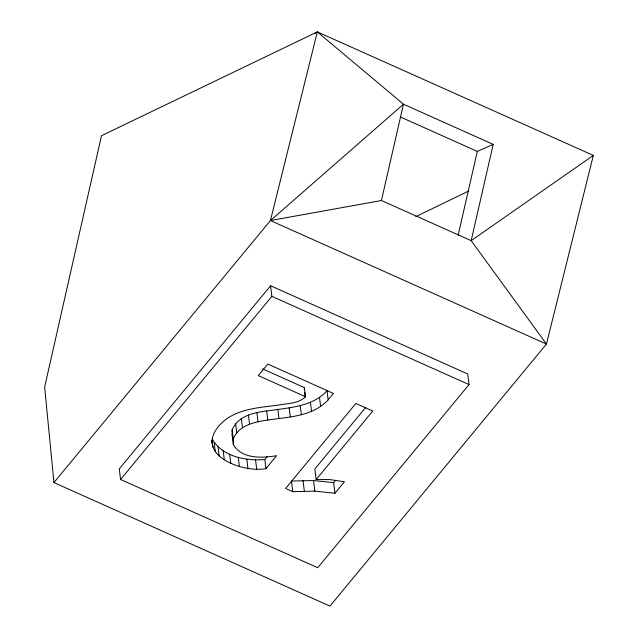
<?xml version="1.0" encoding="UTF-8"?>
<svg xmlns="http://www.w3.org/2000/svg" width="638" height="638" viewBox="0 0 638 638"><rect width="100%" height="100%" fill="white"/><g stroke="black" fill="none" stroke-linecap="round" stroke-linejoin="round"><path stroke-width="0.96" d="M232.096 434.215L233.396 444.814C242.097 459.153 262.122 458.14 276.621 455.699L265.934 468.627C243.652 473.069 194.694 455.612 218.427 426.479C232.758 409.157 257.13 407.826 277.825 405.194C287.06 403.336 298.385 403.894 305.466 396.716L304.35 387.593L262.593 368.908M53.935 482.591L270.44 220.549L381.428 200.507L403.463 104.217L317.333 31.9L101.498 135.711L44.652 387.027L53.935 482.591L329.958 606.1L546.463 344.049L593.348 155.409L317.333 31.9L314.797 33.471M458.156 235.175L477.32 151.405L493.198 144.371L471.171 240.662L546.463 344.049L270.44 220.549L317.333 31.9M232.28 435.698L232.104 429.98C239.545 412.26 261.628 411.885 277.881 409.468C295.274 407.148 314.638 404.548 327.023 390.751L328.147 399.866C312.835 416.542 288.647 416.925 267.8 420.051C254.69 421.854 238.572 425.251 233.229 439.103L233.396 444.814M270.576 285.752L119.266 468.89L120.566 479.497L317.724 567.716L469.042 384.578L467.734 373.972L270.576 285.752L271.884 296.359L120.566 479.497M304.35 387.593L304.334 389.706M265.934 468.627L264.818 459.512L267.33 456.465M328.147 399.866L333.467 393.431L267.8 364.051L258.27 375.591L305.466 396.716M365.821 407.275L314.845 468.97L316.145 479.577L329.694 479.569L344.432 481.746L334.942 493.23L314.837 491.148L292.762 491.675L285.609 488.477L355.86 403.455L372.783 411.024L316.145 479.577M334.942 493.23L333.642 482.631L335.54 480.334M270.44 220.549L403.463 104.217L493.198 144.371M593.348 155.409L471.171 240.662L381.428 200.507M415.856 216.601L468.563 191.089M333.642 482.631L313.529 480.542L291.462 481.068L292.762 491.675M212.175 438.952C222.231 456.712 245.965 461.13 264.818 459.512M400.273 116.929L477.32 151.405M271.884 296.359L469.042 384.578M319.526 397.522L320.651 406.645M310.443 402.355L311.559 411.47M304.669 392.442L305.227 397.003M313.529 480.542L314.837 491.148M300.227 405.648L301.343 414.764M303.018 480.446L304.318 491.053M289.197 407.865L290.322 416.981M277.881 409.468L278.997 418.592M266.676 410.936L267.8 420.051M256.883 412.626L258.007 421.75M255.567 459.942L256.691 469.058M248.429 415.003L249.554 424.118M246.818 459.28L247.935 468.404M241.316 418.528L242.44 427.651M235.597 423.64L236.722 432.755M238.277 457.406L239.394 466.53M232.104 429.98L233.229 439.103M229.648 454.184L230.765 463.3M223.204 450.795L224.329 459.91M218.029 446.959L219.153 456.074M214.193 442.74L215.317 451.856M212.111 440.938L212.893 447.318M211.712 440.651L211.944 442.477"/></g></svg>
